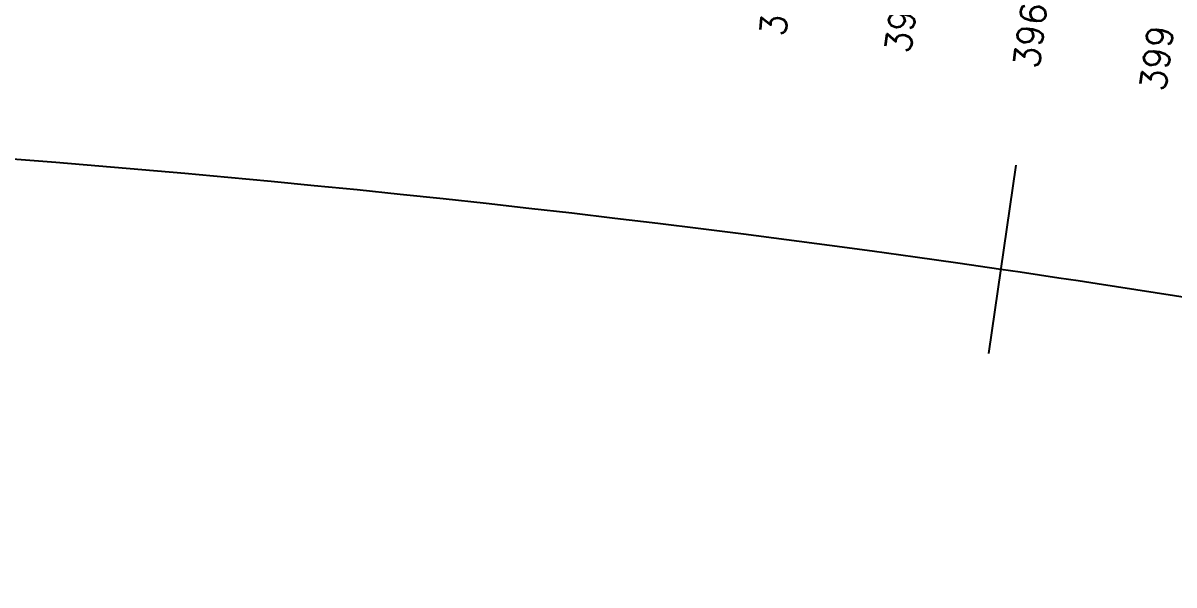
# Model space of a CAD drawing. Extents: x -152 to 150, y 325 to 437.
# Drawn here: x 27.71 to 54.81, y 337.3 to 350.53 of the extents above; entities that cross this region are included whole.
import ezdxf

# ---------------------------------------------------------------- set-up
doc = ezdxf.new("R2010")
doc.units = 0
doc.header["$LTSCALE"] = 0.01
doc.header["$MEASUREMENT"] = 0
doc.header["$PDMODE"] = 98
doc.layers.get('0').update_dxf_attribs({"linetype": 'CONTINUOUS'})
doc.layers.get('DEFPOINTS').update_dxf_attribs({"linetype": 'CONTINUOUS'})
doc.layers.add('NOPILAR1', color=2, linetype='CONTINUOUS')
doc.layers.add('TEXTO-CENTRO-CUSTO', color=2, linetype='CONTINUOUS')
doc.styles.add('1', font='romans.shx')
doc.styles.add('NOPILAR', font='simplex.shx', dxfattribs={"height": 0.6})
doc.dimstyles.new('1-600', dxfattribs={"dimtxt": 1.1, "dimasz": 2.5, "dimexe": 2, "dimexo": 4, "dimgap": 0.2, "dimtad": 1, "dimdec": 0, "dimzin": 4, "dimdsep": 46, "dimlunit": 6, "dimtxsty": '1', "dimblk1": 'NONE', "dimblk2": 'NONE', "dimsah": 1, "dimcen": 0, "dimclrd": 2, "dimclre": 2, "dimclrt": 2, "dimadec": 0, "dimazin": 0, "dimtfac": 1, "dimtdec": 0, "dimtmove": 2, "dimatfit": 3, "dimldrblk": 'NONE', "dimfxl": 1, "dimtolj": 1, "dimtzin": 0, "dimarcsym": 0})

# ---------------------------------------------------------------- blocks, each defined once
blk = doc.blocks.new('*D78')
at = {"layer": 'DEFPOINTS', "color": 0, "transparency": 16777216}
for p in [(-14.581, 356.043), (-14.517, 354.544), (51.887, 352.626), (51.671, 351.142), (29.16, 347.187)]:
    blk.add_point(p, dxfattribs=at)
at = {"layer": 'TEXTO-CENTRO-CUSTO', "color": 2, "lineweight": -2, "transparency": 16777216}
for p, q in [((-14.346, 350.548), (-14.155, 346.051)), ((51.094, 347.183), (50.447, 342.748))]:
    blk.add_line(p, q, dxfattribs=at)
blk.add_arc((0.564, 0.501), 347.863, 81.70732, 92.43902, dxfattribs=at)
at = {"layer": 'TEXTO-CENTRO-CUSTO', "color": 2, "transparency": 16777216, "insert": (18.364, 348.66), "char_height": 1.1, "attachment_point": 5, "rotation": 357.0732, "style": '1'}
blk.add_mtext('\\A1;Geociências', dxfattribs=at)
blk = doc.blocks.new('_NONE')
at = {"color": 0, "linetype": 'ByBlock'}
blk.add_circle((0, 0), 0.25, dxfattribs=at)
blk = doc.blocks.new('*D65')
at = {"layer": 'DEFPOINTS', "color": 0, "transparency": 16777216}
for p in [(51.887, 352.626), (51.671, 351.142), (81.449, 347.023), (81.107, 345.563), (70.052, 341.349)]:
    blk.add_point(p, dxfattribs=at)
at = {"layer": 'TEXTO-CENTRO-CUSTO', "color": 2, "lineweight": -2, "transparency": 16777216}
for p, q in [((51.094, 347.183), (50.447, 342.748)), ((80.195, 341.668), (79.174, 337.304))]:
    blk.add_line(p, q, dxfattribs=at)
blk.add_arc((0.901, 2.815), 345.525, 76.82927, 81.70732, dxfattribs=at)
at = {"layer": 'TEXTO-CENTRO-CUSTO', "color": 2, "transparency": 16777216, "insert": (65.381, 343.033), "char_height": 1.1, "attachment_point": 5, "rotation": 349.2683, "style": '1'}
blk.add_mtext('\\A1;Matemática', dxfattribs=at)

msp = doc.modelspace()

# ---------------------------------------------------------------- texts
at = {"layer": 'NOPILAR1', "style": 'NOPILAR'}
for s, rotation, p in [('390', 84.4346, (45.662, 350.191)), ('393', 82.6129, (48.601, 349.785)), ('396', 82.6129, (51.628, 349.429)), ('399', 82.6129, (54.606, 348.895))]:
    msp.add_text(s, height=0.6, rotation=rotation, dxfattribs=at).set_placement(p)

# ---------------------------------------------------------------- dimensions: what is measured, and where the dimension line sits
at = {"layer": 'TEXTO-CENTRO-CUSTO'}
for base, line1, line2, text, picture, middle in [((29.16, 347.187), ((-14.517, 354.544), (-14.581, 356.043)), ((51.671, 351.142), (51.887, 352.626)), 'Geociências', '*D78', (18.364, 348.66)), ((70.052, 341.349), ((51.671, 351.142), (51.887, 352.626)), ((81.449, 347.023), (81.107, 345.563)), 'Matemática', '*D65', (65.381, 343.033))]:
    dim = msp.add_angular_dim_2l(base=base, line1=line1, line2=line2, text=text, dimstyle='1-600', override={"dimazin": 1}, dxfattribs=at)
    dim.commit()
    dim.dimension.update_dxf_attribs({"geometry": picture, "text_midpoint": middle})

doc.saveas('drawing.dxf')
